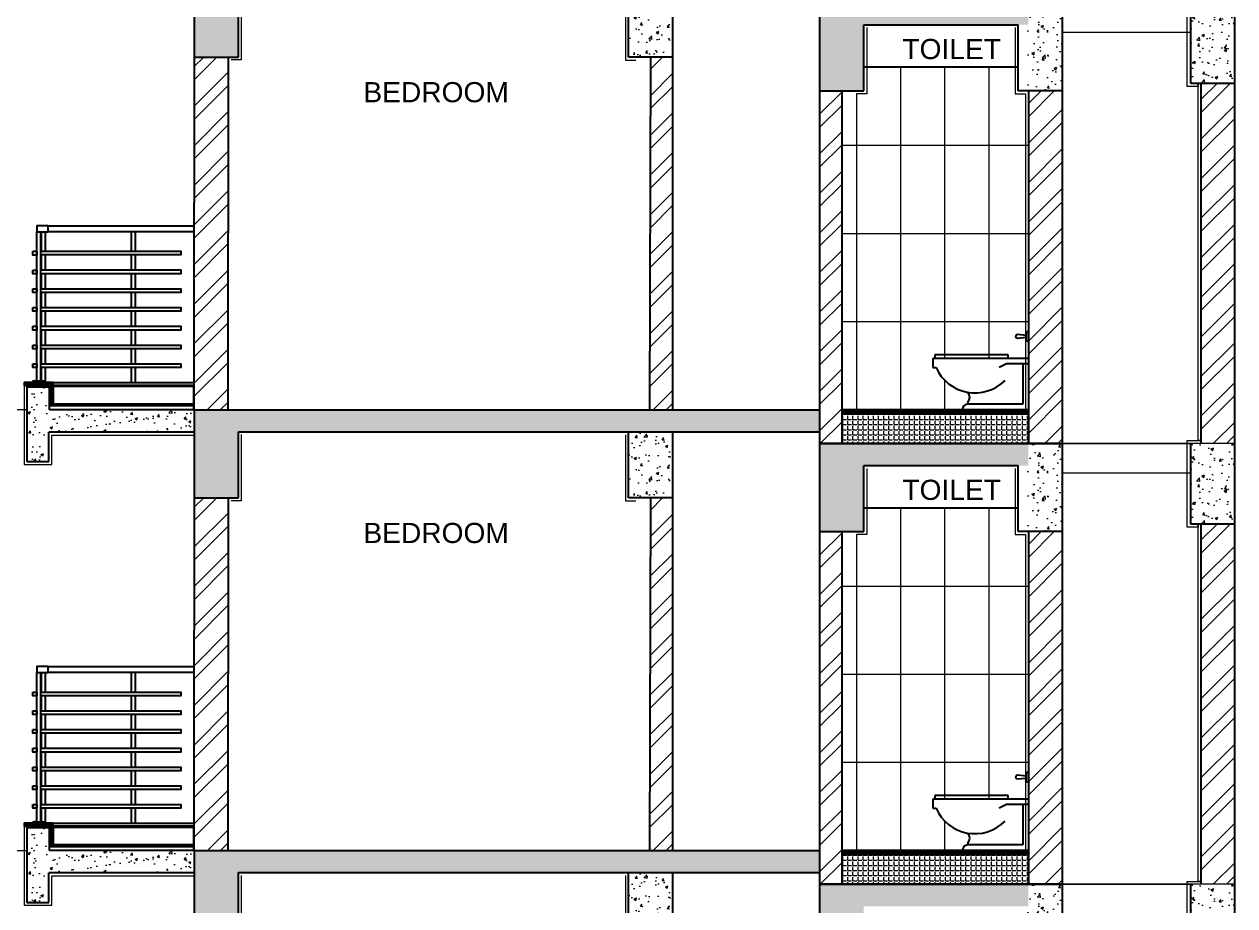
# Model space of a CAD drawing. Header units: metres. Extents: x 29392 to 32022, y 3934 to 33962.
# Drawn here: x 29696.96 to 29705.2, y 4083.81 to 4089.81 of the extents above; entities that cross this region are included whole.
import ezdxf

# ---------------------------------------------------------------- set-up
doc = ezdxf.new("R2010")
doc.units = ezdxf.units.M
doc.linetypes.add('HIDDEN', pattern=[0.375, 0.25, -0.125])
doc.linetypes.add('HIDDEN2', pattern=[4.7625, 3.175, -1.5875])
for name, color, linetype in [('20-HIDE', 11, 'HIDDEN'), ('33-SHADE', 251, 'Continuous'), ('DOOR-WIN', 6, 'Continuous'), ('ELE-1', 15, 'Continuous')]:
    doc.layers.add(name, color=color, linetype=linetype)
for name, color, linetype, lineweight in [('HATCH', 250, 'Continuous', 13), ('NAMES', 252, 'Continuous', 15), ('PLASTER', 252, 'Continuous', 15)]:
    doc.layers.add(name, color=color, linetype=linetype, lineweight=lineweight)
doc.styles.get("Standard").update_dxf_attribs({"font": 'arial.ttf'})
pattern_1 = [(50, (27323.3869, 3367.19325), (0.182184669, -0.0159390855), [0.01905, -0.20955]), (355, (27323.3869, 3367.19325), (-0.035243421, 0.191056845), [0.01524, -0.167640584]), (100.451445, (27323.40208, 3367.19192), (0.146941247, 0.175117752), [0.016190009, -0.178090245]), (46.1842, (27323.3869, 3367.24405), (0.27107904, -0.042042328), [0.028575, -0.314325]), (96.635558, (27323.40949, 3367.24054), (0.237404134, 0.247426125), [0.024285023, -0.267135608]), (351.184151, (27323.3869, 3367.24405), (0.237404134, 0.247426125), [0.022859967, -0.251459732]), (21, (27323.4123, 3367.23135), (0.151614391, -0.102265198), [0.01905, -0.20955]), (326, (27323.4123, 3367.23135), (0.061802028, 0.184187966), [0.01524, -0.16764]), (71.451445, (27323.42493, 3367.22282), (0.213416419, 0.081922769), [0.016190009, -0.178089938]), (37.5, (27323.386896, 3367.193245), (0.0030886033, 0.0845550389), [0, -0.165608, 0, -0.17018, 0, -0.168275]), (7.5, (27323.3869, 3367.193245), (0.0668196625, 0.1001805748), [0, -0.097028, 0, -0.161798, 0, -0.064135]), (327.5, (27323.330254, 3367.193245), (0.1355905952, -0.005728744), [0, -0.0635, 0, -0.19812, 0, -0.26289]), (317.5, (27323.30485, 3367.19325), (0.1481291814, 0.025426491), [0, -0.08255, 0, -0.131572, 0, -0.18669])]
pattern_2 = [(50, (27323.3869, 3370.19325), (0.182184669, -0.0159390855), [0.01905, -0.20955]), (355, (27323.3869, 3370.19325), (-0.035243421, 0.191056845), [0.01524, -0.167640584]), (100.451445, (27323.40208, 3370.19192), (0.146941247, 0.175117752), [0.016190009, -0.178090245]), (46.1842, (27323.3869, 3370.24405), (0.27107904, -0.042042328), [0.028575, -0.314325]), (96.635558, (27323.40949, 3370.24054), (0.237404134, 0.247426125), [0.024285023, -0.267135608]), (351.184151, (27323.3869, 3370.24405), (0.237404134, 0.247426125), [0.022859967, -0.251459732]), (21, (27323.4123, 3370.23135), (0.151614391, -0.102265198), [0.01905, -0.20955]), (326, (27323.4123, 3370.23135), (0.061802028, 0.184187966), [0.01524, -0.16764]), (71.451445, (27323.42493, 3370.22282), (0.213416419, 0.081922769), [0.016190009, -0.178089938]), (37.5, (27323.386896, 3370.193245), (0.0030886033, 0.0845550389), [0, -0.165608, 0, -0.17018, 0, -0.168275]), (7.5, (27323.3869, 3370.193245), (0.0668196625, 0.1001805748), [0, -0.097028, 0, -0.161798, 0, -0.064135]), (327.5, (27323.330254, 3370.193245), (0.1355905952, -0.005728744), [0, -0.0635, 0, -0.19812, 0, -0.26289]), (317.5, (27323.30485, 3370.19325), (0.1481291814, 0.025426491), [0, -0.08255, 0, -0.131572, 0, -0.18669])]
pattern_3 = [(45, (27323.3869, 3370.19325), (-0.134703842, 0.134703842), []), (45, (27323.4767, 3370.19325), (-0.134703842, 0.134703842), [])]
pattern_4 = [(50, (27323.3869, 3373.19325), (0.182184669, -0.0159390855), [0.01905, -0.20955]), (355, (27323.3869, 3373.19325), (-0.035243421, 0.191056845), [0.01524, -0.167640584]), (100.451445, (27323.40208, 3373.19192), (0.146941247, 0.175117752), [0.016190009, -0.178090245]), (46.1842, (27323.3869, 3373.24405), (0.27107904, -0.042042328), [0.028575, -0.314325]), (96.635558, (27323.40949, 3373.24054), (0.237404134, 0.247426125), [0.024285023, -0.267135608]), (351.184151, (27323.3869, 3373.24405), (0.237404134, 0.247426125), [0.022859967, -0.251459732]), (21, (27323.4123, 3373.23135), (0.151614391, -0.102265198), [0.01905, -0.20955]), (326, (27323.4123, 3373.23135), (0.061802028, 0.184187966), [0.01524, -0.16764]), (71.451445, (27323.42493, 3373.22282), (0.213416419, 0.081922769), [0.016190009, -0.178089938]), (37.5, (27323.386896, 3373.193245), (0.0030886033, 0.0845550389), [0, -0.165608, 0, -0.17018, 0, -0.168275]), (7.5, (27323.3869, 3373.193245), (0.0668196625, 0.1001805748), [0, -0.097028, 0, -0.161798, 0, -0.064135]), (327.5, (27323.330254, 3373.193245), (0.1355905952, -0.005728744), [0, -0.0635, 0, -0.19812, 0, -0.26289]), (317.5, (27323.30485, 3373.19325), (0.1481291814, 0.025426491), [0, -0.08255, 0, -0.131572, 0, -0.18669])]
pattern_5 = [(45, (27323.3869, 3373.19325), (-0.134703842, 0.134703842), []), (45, (27323.4767, 3373.19325), (-0.134703842, 0.134703842), [])]

# ---------------------------------------------------------------- blocks, each defined once
blk = doc.blocks.new('A$C0A04126D')
for p, q in [((0.6365, 0.5054, -0.3429), (0.5741, 0.5117, -0.3429)), ((0.6365, 0.5304, -0.3429), (0.649, 0.5366, -0.3429)), ((0.6365, 0.468, -0.3429), (0.6365, 0.5304, -0.3429)), ((0.649, 0.5366, -0.3429), (0.649, 0.4618, -0.3429)), ((0.5741, 0.4867, -0.3429), (0.6365, 0.493, -0.3429)), ((0.649, 0.4618, -0.3429), (0.6365, 0.468, -0.3429)), ((0.649, 0.3494, -0.3429), (0, 0.3494, -0.3429)), ((0, 0.3494, -0.3429), (0, 0.287, -0.3429)), ((0.5117, 0.3744, -0.3429), (0.0125, 0.3744, -0.3429)), ((0.0125, 0.3744, -0.3429), (0.0125, 0.3494, -0.3429)), ((0.5117, 0.3494, -0.3429), (0.5117, 0.3744, -0.3429)), ((0.649, 0.3494, -0.3429), (0.649, 0, -0.3429)), ((0, 0.287, -0.3429), (0.0206, 0.287, -0.3429)), ((0.4992, 0.312, -0.3429), (0.4493, 0.287, -0.3429)), ((0.649, 0.312, -0.3429), (0.4992, 0.312, -0.3429)), ((0.6115, 0.312, -0.3429), (0.6115, 0.0374, -0.3429)), ((0.2371, 0.0499, -0.3429), (0.2371, 0.0374, -0.3429)), ((0.6115, 0.0374, -0.3429), (0.2371, 0.0374, -0.3429))]:
    blk.add_line(p, q)
for centre, radius, start, end in [((0.5741, 0.4992, -0.3429), 0.0125, 90, 270), ((0.2851, 0.4028, -0.3429), 0.2887, 203.64102, 315.28389), ((0.1944, 0.085, -0.3429), 0.0553, 320.64055, 36.52551), ((0.2371, 0, -0.3429), 0.0374, 90, 180)]:
    blk.add_arc(centre, radius, start, end)
blk = doc.blocks.new('uedu')
at = {"layer": '33-SHADE'}
h = blk.add_hatch(dxfattribs=at)
h.set_pattern_fill('ANSI31', color=253, scale=50, style=0)
h.set_pattern_definition([(45, (1783846.1323, 271602.1625), (-4.41941738, 4.41941738), [])])
h.paths.add_polyline_path([(1862003.6, 40806), (1861928.6, 40806), (1861928.6, 40798), (1862003.6, 40798)])
at = {"layer": '20-HIDE', "color": 5, "linetype": 'Continuous', "lineweight": 25}
blk.add_lwpolyline([(1862003.6, 40806), (1861928.6, 40806), (1861928.6, 40798), (1862003.6, 40798)], close=True, dxfattribs=at)
at = {"layer": 'DOOR-WIN', "color": 7}
for points in [[(1861953.6, 41803), (1862028.6, 41803), (1862028.6, 41843), (1861953.6, 41843)], [(1861928.6, 41673), (1861953.6, 41673), (1861953.6, 41648), (1861928.6, 41648)], [(1861928.6, 41548), (1861953.6, 41548), (1861953.6, 41523), (1861928.6, 41523)], [(1861928.6, 41423), (1861953.6, 41423), (1861953.6, 41398), (1861928.6, 41398)], [(1861928.6, 41298), (1861953.6, 41298), (1861953.6, 41273), (1861928.6, 41273)], [(1861928.6, 41173), (1861953.6, 41173), (1861953.6, 41148), (1861928.6, 41148)], [(1861928.6, 41048), (1861953.6, 41048), (1861953.6, 41023), (1861928.6, 41023)], [(1861928.6, 40923), (1861953.6, 40923), (1861953.6, 40898), (1861928.6, 40898)]]:
    blk.add_lwpolyline(points, close=True, dxfattribs=at)
at = {"layer": 'ELE-1'}
blk.add_lwpolyline([(1861953.6, 40806), (1861953.6, 41803), (1861978.6, 41803), (1861978.6, 40806)], dxfattribs=at)
blk = doc.blocks.new('afshfh')
for p, q in [((1864155.9, 113886.6), (1864155.9, 113887.3)), ((1864166.7, 113887.4), (1864156, 113887.4)), ((1864156, 113886.4), (1864166.7, 113886.4)), ((1864159.6, 113886.3), (1864160.1, 113886.4)), ((1864159.6, 113886.3), (1864162.6, 113885.2)), ((1864159.6, 113886.3), (1864163.1, 113885.4)), ((1864163.1, 113885.4), (1864160.1, 113886.4)), ((1864160.1, 113886.1), (1864160.1, 113885.5)), ((1864162.6, 113886.4), (1864162.6, 113885.5)), ((1864166.9, 113886.6), (1864166.9, 113887.3)), ((1864160.1, 113885.5), (1864159.6, 113885.4)), ((1864159.6, 113885.4), (1864162.6, 113884.3)), ((1864159.6, 113885.4), (1864163.1, 113884.4)), ((1864160.1, 113884.6), (1864159.6, 113884.4)), ((1864159.6, 113884.4), (1864162.6, 113883.4)), ((1864159.6, 113884.4), (1864163.1, 113883.5)), ((1864160.1, 113883.6), (1864159.6, 113883.5)), ((1864159.6, 113883.5), (1864162.6, 113882.4)), ((1864159.6, 113883.5), (1864163.1, 113882.6)), ((1864160.1, 113882.7), (1864159.6, 113882.6)), ((1864159.6, 113882.6), (1864162.6, 113881.5)), ((1864159.6, 113882.6), (1864163.1, 113881.6)), ((1864160.1, 113881.8), (1864159.6, 113881.6)), ((1864159.6, 113881.6), (1864162.6, 113880.6)), ((1864159.6, 113881.6), (1864163.1, 113880.7)), ((1864160.1, 113880.8), (1864159.6, 113880.7)), ((1864159.6, 113880.7), (1864162.6, 113879.6)), ((1864159.6, 113880.7), (1864163.1, 113879.8)), ((1864160.1, 113879.9), (1864159.6, 113879.8)), ((1864159.6, 113879.8), (1864162.6, 113878.7)), ((1864159.6, 113879.8), (1864163.1, 113878.8)), ((1864160.1, 113879), (1864159.6, 113878.8)), ((1864159.6, 113878.8), (1864162.6, 113877.8)), ((1864159.6, 113878.8), (1864163.1, 113877.9)), ((1864160.1, 113878), (1864159.6, 113877.9)), ((1864159.6, 113877.9), (1864162.6, 113876.8)), ((1864159.6, 113877.9), (1864163.1, 113877)), ((1864160.1, 113877.1), (1864159.6, 113877)), ((1864159.6, 113877), (1864162.6, 113875.9)), ((1864159.6, 113877), (1864163.1, 113876)), ((1864160.1, 113876.2), (1864159.6, 113876)), ((1864159.6, 113876), (1864162.6, 113875)), ((1864159.6, 113876), (1864163.1, 113875.1)), ((1864160.1, 113875.2), (1864159.6, 113875.1)), ((1864159.6, 113875.1), (1864162.6, 113874)), ((1864159.6, 113875.1), (1864163.1, 113874.2)), ((1864160.1, 113874.3), (1864159.6, 113874.2)), ((1864159.6, 113874.2), (1864162.6, 113873.1)), ((1864159.6, 113874.2), (1864163.1, 113873.2)), ((1864160.1, 113873.4), (1864159.6, 113873.2)), ((1864159.6, 113873.2), (1864162.6, 113872.2)), ((1864159.6, 113873.2), (1864163.1, 113872.3)), ((1864160.1, 113872.4), (1864159.6, 113872.3)), ((1864159.6, 113872.3), (1864162.6, 113871.2)), ((1864159.6, 113872.3), (1864163.1, 113871.4)), ((1864160.1, 113871.5), (1864159.6, 113871.4)), ((1864159.6, 113871.4), (1864162.6, 113870.3)), ((1864159.6, 113871.4), (1864163.1, 113870.4)), ((1864160.1, 113870.6), (1864159.6, 113870.4)), ((1864159.6, 113870.4), (1864162.6, 113869.4)), ((1864159.6, 113870.4), (1864163.1, 113869.5)), ((1864160.1, 113869.6), (1864159.6, 113869.5)), ((1864159.6, 113869.5), (1864162.6, 113868.4)), ((1864159.6, 113869.5), (1864163.1, 113868.6)), ((1864163.1, 113884.4), (1864160.1, 113885.5)), ((1864160.1, 113885.2), (1864160.1, 113884.6)), ((1864163.1, 113883.5), (1864160.1, 113884.6)), ((1864160.1, 113884.2), (1864160.1, 113883.6)), ((1864163.1, 113882.6), (1864160.1, 113883.6)), ((1864160.1, 113883.3), (1864160.1, 113882.7)), ((1864163.1, 113881.6), (1864160.1, 113882.7)), ((1864160.1, 113882.4), (1864160.1, 113881.8)), ((1864163.1, 113880.7), (1864160.1, 113881.8)), ((1864160.1, 113881.4), (1864160.1, 113880.8)), ((1864163.1, 113879.8), (1864160.1, 113880.8)), ((1864160.1, 113880.5), (1864160.1, 113879.9)), ((1864163.1, 113878.8), (1864160.1, 113879.9)), ((1864160.1, 113879.6), (1864160.1, 113879)), ((1864163.1, 113877.9), (1864160.1, 113879)), ((1864160.1, 113878.7), (1864160.1, 113878)), ((1864163.1, 113877), (1864160.1, 113878)), ((1864160.1, 113877.7), (1864160.1, 113877.1)), ((1864163.1, 113876), (1864160.1, 113877.1)), ((1864160.1, 113876.8), (1864160.1, 113876.2)), ((1864163.1, 113875.1), (1864160.1, 113876.2)), ((1864160.1, 113875.9), (1864160.1, 113875.2)), ((1864163.1, 113874.2), (1864160.1, 113875.2)), ((1864160.1, 113874.9), (1864160.1, 113874.3)), ((1864163.1, 113873.2), (1864160.1, 113874.3)), ((1864160.1, 113874), (1864160.1, 113873.4)), ((1864163.1, 113872.3), (1864160.1, 113873.4)), ((1864160.1, 113873.1), (1864160.1, 113872.4)), ((1864163.1, 113871.4), (1864160.1, 113872.4)), ((1864160.1, 113872.1), (1864160.1, 113871.5)), ((1864163.1, 113870.4), (1864160.1, 113871.5)), ((1864160.1, 113871.2), (1864160.1, 113870.6)), ((1864163.1, 113869.5), (1864160.1, 113870.6)), ((1864160.1, 113870.3), (1864160.1, 113869.6)), ((1864163.1, 113868.6), (1864160.1, 113869.6)), ((1864160.1, 113869.3), (1864160.1, 113865.4)), ((1864161.4, 113864.2), (1864160.1, 113867.9)), ((1864161.4, 113864.2), (1864160.1, 113865.4)), ((1864160.7, 113868.3), (1864160.2, 113868.1)), ((1864161.4, 113864.2), (1864162.6, 113865.4)), ((1864162.6, 113865.4), (1864162, 113867.7)), ((1864163.1, 113885.4), (1864162.6, 113885.2)), ((1864162.6, 113885.2), (1864162.6, 113884.6)), ((1864163.1, 113884.4), (1864162.6, 113884.3)), ((1864162.6, 113884.3), (1864162.6, 113883.7)), ((1864163.1, 113883.5), (1864162.6, 113883.4)), ((1864162.6, 113883.4), (1864162.6, 113882.7)), ((1864163.1, 113882.6), (1864162.6, 113882.4)), ((1864162.6, 113882.4), (1864162.6, 113881.8)), ((1864163.1, 113881.6), (1864162.6, 113881.5)), ((1864162.6, 113881.5), (1864162.6, 113880.9)), ((1864163.1, 113880.7), (1864162.6, 113880.6)), ((1864162.6, 113880.6), (1864162.6, 113879.9)), ((1864163.1, 113879.8), (1864162.6, 113879.6)), ((1864162.6, 113879.6), (1864162.6, 113879)), ((1864163.1, 113878.8), (1864162.6, 113878.7)), ((1864162.6, 113878.7), (1864162.6, 113878.1)), ((1864163.1, 113877.9), (1864162.6, 113877.8)), ((1864162.6, 113877.8), (1864162.6, 113877.1)), ((1864163.1, 113877), (1864162.6, 113876.8)), ((1864162.6, 113876.8), (1864162.6, 113876.2)), ((1864163.1, 113876), (1864162.6, 113875.9)), ((1864162.6, 113875.9), (1864162.6, 113875.3)), ((1864163.1, 113875.1), (1864162.6, 113875)), ((1864162.6, 113875), (1864162.6, 113874.3)), ((1864163.1, 113874.2), (1864162.6, 113874)), ((1864162.6, 113874), (1864162.6, 113873.4)), ((1864163.1, 113873.2), (1864162.6, 113873.1)), ((1864162.6, 113873.1), (1864162.6, 113872.5)), ((1864163.1, 113872.3), (1864162.6, 113872.2)), ((1864162.6, 113872.2), (1864162.6, 113871.5)), ((1864163.1, 113871.4), (1864162.6, 113871.2)), ((1864162.6, 113871.2), (1864162.6, 113870.6)), ((1864163.1, 113870.4), (1864162.6, 113870.3)), ((1864162.6, 113870.3), (1864162.6, 113869.7)), ((1864163.1, 113869.5), (1864162.6, 113869.4)), ((1864162.6, 113869.4), (1864162.6, 113868.7)), ((1864163.1, 113868.6), (1864162.6, 113868.4)), ((1864162.6, 113868.4), (1864162.6, 113865.4))]:
    blk.add_line(p, q)
for centre, radius, start, end in [((1864156, 113887.3), 0.15, 90, 180), ((1864156, 113886.6), 0.15, 180, 270), ((1864161.4, 113883.4), 5.5, 46.6602, 133.3398), ((1864166.7, 113887.3), 0.15, 0, 90), ((1864166.7, 113886.6), 0.15, 270, 0), ((1864160.3, 113867.9), 0.15, 111.57553, 198.16903), ((1864161.1, 113867.3), 1, 21.57553, 111.57553)]:
    blk.add_arc(centre, radius, start, end)

msp = doc.modelspace()

# ---------------------------------------------------------------- hatches: boundary and pattern name
at = {"transparency": 16777216}
h = msp.add_hatch(dxfattribs=at)
h.set_pattern_fill('ANSI33', scale=0.051055)
h.set_pattern_definition([(135, (31594.022349, 4044.76932), (0.00902539052, 0.00902539052), []), (135, (31594.013324, 4044.76932), (0.00902539052, 0.00902539052), [0.00638191484, -0.00319095742])])
h.paths.add_polyline_path([(29696.9638, 4087.3716), (29697.1599, 4087.3716), (29697.1599, 4087.3522), (29696.9638, 4087.3522)])
h.paths.add_polyline_path([(29697.1476, 4087.3461), (29697.1599, 4087.3461), (29697.1599, 4087.2246), (29697.1476, 4087.2246)])
h = msp.add_hatch(dxfattribs=at)
h.set_pattern_fill('ANSI33', scale=0.051055, angle=45, style=0)
h.set_pattern_definition([(90, (31594.104037, 4044.76932), (0.01276382968, 3e-18), []), (90, (31594.097656, 4044.775702), (0.01276382968, 3e-18), [0.00638191484, -0.00319095742])])
h.paths.add_polyline_path([(29698.1157, 4087.2246), (29698.1157, 4087.2123), (29697.1354, 4087.2123), (29697.1354, 4087.2246)])
h = msp.add_hatch(dxfattribs=at)
h.set_pattern_fill('ANSI33', scale=0.051055)
h.set_pattern_definition([(135, (31594.022349, 4041.76932), (0.00902539052, 0.00902539052), []), (135, (31594.013324, 4041.76932), (0.00902539052, 0.00902539052), [0.00638191484, -0.00319095742])])
h.paths.add_polyline_path([(29696.9638, 4084.3716), (29697.1599, 4084.3716), (29697.1599, 4084.3522), (29696.9638, 4084.3522)])
h.paths.add_polyline_path([(29697.1476, 4084.3461), (29697.1599, 4084.3461), (29697.1599, 4084.2246), (29697.1476, 4084.2246)])
h = msp.add_hatch(dxfattribs=at)
h.set_pattern_fill('ANSI33', scale=0.051055, angle=45, style=0)
h.set_pattern_definition([(90, (31594.104037, 4041.76932), (0.01276382968, 3e-18), []), (90, (31594.097656, 4041.775702), (0.01276382968, 3e-18), [0.00638191484, -0.00319095742])])
h.paths.add_polyline_path([(29698.1157, 4084.2246), (29698.1157, 4084.2123), (29697.1354, 4084.2123), (29697.1354, 4084.2246)])
at = {"layer": 'HATCH', "transparency": 16777216}
h = msp.add_hatch(dxfattribs=at)
h.set_pattern_fill('AR-CONC', color=256, scale=0.001)
h.set_pattern_definition([(50, (27763.88038, 3427.42546), (0.182184669, -0.015939086), [0.01905, -0.20955]), (355, (27763.88038, 3427.42546), (-0.035243421, 0.191056845), [0.01524, -0.167640584]), (100.451445, (27763.89556, 3427.42413), (0.146941247, 0.175117752), [0.016190009, -0.178090245]), (46.1842, (27763.88038, 3427.47626), (0.27107904, -0.042042328), [0.028575, -0.314325]), (96.635558, (27763.90297, 3427.47276), (0.237404134, 0.247426125), [0.024285023, -0.26713561]), (351.184151, (27763.88038, 3427.47626), (0.237404134, 0.247426125), [0.022859967, -0.251459732]), (21, (27763.90578, 3427.46356), (0.151614391, -0.102265198), [0.01905, -0.20955]), (326, (27763.90578, 3427.46356), (0.061802028, 0.184187966), [0.01524, -0.16764]), (71.451445, (27763.91842, 3427.45504), (0.21341642, 0.081922769), [0.016190009, -0.178089938]), (37.5, (27763.88038, 3427.42546), (0.0030886033, 0.0845550389), [0, -0.165608, 0, -0.17018, 0, -0.168275]), (7.5, (27763.88038, 3427.42546), (0.0668196625, 0.100180575), [0, -0.097028, 0, -0.161798, 0, -0.064135]), (327.5, (27763.82374, 3427.42546), (0.1355905952, -0.005728744), [0, -0.0635, 0, -0.19812, 0, -0.26289]), (317.5, (27763.79834, 3427.42546), (0.1481291814, 0.025426491), [0, -0.08255, 0, -0.131572, 0, -0.18669])])
h.paths.add_polyline_path([(29702.6751, 4089.8068), (29703.7953, 4089.8068), (29703.7953, 4089.9568), (29702.3751, 4089.9568), (29702.3751, 4089.3568), (29702.6751, 4089.3568)])
h.paths.add_polyline_path([(29698.1203, 4089.5871), (29698.4208, 4089.5868), (29698.4208, 4090.0368), (29702.3751, 4090.0368), (29702.3751, 4090.1868), (29698.1208, 4090.1871)])
h = msp.add_hatch(dxfattribs=at)
h.set_pattern_fill('AR-CONC', color=256, scale=0.001)
h.set_pattern_definition(pattern_4)
h.paths.add_polyline_path([(29701.0742, 4089.5864), (29701.3742, 4089.5864), (29701.374, 4090.0368), (29701.0742, 4090.0368)])
h = msp.add_hatch(dxfattribs=at)
h.set_pattern_fill('AR-CONC', color=256, scale=0.001)
h.set_pattern_definition(pattern_4)
h.paths.add_polyline_path([(29704.0241, 4089.9568), (29703.7882, 4089.9568), (29703.7882, 4089.3568), (29704.0243, 4089.3568)])
h.paths.add_polyline_path([(29705.1996, 4089.9568), (29704.9696, 4089.9568), (29704.8996, 4089.9568), (29704.8996, 4089.4068), (29705.1996, 4089.4068)])
h = msp.add_hatch(dxfattribs=at)
h.set_pattern_fill('ANSI32', color=256, scale=0.02)
h.set_pattern_definition([(45, (27763.88038, 3427.42546), (-0.134703842, 0.134703842), []), (45, (27763.97019, 3427.42546), (-0.134703842, 0.134703842), [])])
h.paths.add_polyline_path([(29704.0253, 4086.9568), (29703.7953, 4086.9568), (29703.7953, 4089.3568), (29704.0253, 4089.3568)])
h.paths.add_polyline_path([(29702.3751, 4089.3568), (29702.5253, 4089.3568), (29702.5253, 4086.9568), (29702.3751, 4086.9568)])
edge = h.paths.add_edge_path()
edge.add_line((29698.3504, 4089.5869), (29698.3484, 4087.1868))
edge.add_line((29698.7298, 4087.1867), (29698.1184, 4087.1872))
edge.add_line((29698.1184, 4087.1872), (29698.1204, 4089.5871))
edge.add_line((29698.1204, 4089.5871), (29698.3542, 4089.5868))
h = msp.add_hatch(dxfattribs=at)
h.set_pattern_fill('ANSI32', color=256, scale=0.02)
h.set_pattern_definition(pattern_5)
h.paths.add_polyline_path([(29701.374, 4089.5864), (29701.2242, 4089.5864), (29701.2184, 4087.1868), (29701.374, 4087.1868)])
h = msp.add_hatch(dxfattribs=at)
h.set_pattern_fill('ANSI32', color=256, scale=0.02)
h.set_pattern_definition(pattern_5)
h.paths.add_polyline_path([(29704.9696, 4086.9568), (29705.1996, 4086.9568), (29705.1996, 4089.4068), (29704.9696, 4089.4068)])
h = msp.add_hatch(dxfattribs=at)
h.set_pattern_fill('AR-CONC', color=256, scale=0.001)
h.set_pattern_definition([(50, (28888.61957, 3815.82875), (0.18218467, -0.015939086), [0.01905, -0.20955]), (355, (28888.61957, 3815.82875), (-0.03524342, 0.191056845), [0.01524, -0.167640584]), (100.451445, (28888.63475, 3815.82742), (0.146941247, 0.175117752), [0.01619001, -0.178090245]), (46.1842, (28888.61957, 3815.87955), (0.27107904, -0.04204233), [0.028575, -0.314325]), (96.635558, (28888.64216, 3815.87605), (0.23740413, 0.247426125), [0.02428502, -0.26713561]), (351.18415, (28888.61957, 3815.87955), (0.23740413, 0.24742612), [0.02285997, -0.25145973]), (21, (28888.64497, 3815.86685), (0.15161439, -0.102265198), [0.01905, -0.20955]), (326, (28888.64497, 3815.86685), (0.06180203, 0.184187966), [0.01524, -0.16764]), (71.451445, (28888.6576, 3815.85833), (0.21341642, 0.08192277), [0.01619001, -0.178089938]), (37.5, (28888.61957, 3815.82875), (0.0030886033, 0.084555039), [0, -0.165608, 0, -0.17018, 0, -0.168275]), (7.5, (28888.61957, 3815.82875), (0.0668196625, 0.100180575), [0, -0.097028, 0, -0.161798, 0, -0.064135]), (327.5, (28888.56293, 3815.82875), (0.135590595, -0.005728744), [0, -0.0635, 0, -0.19812, 0, -0.26289]), (317.5, (28888.53753, 3815.82875), (0.148129181, 0.025426491), [0, -0.08255, 0, -0.131572, 0, -0.18669])])
h.paths.add_polyline_path([(29696.9822, 4087.0336), (29696.9822, 4086.8336), (29697.1322, 4086.8336), (29697.1322, 4087.0336), (29698.0984, 4087.0336), (29698.0984, 4087.1868), (29697.1354, 4087.1868), (29697.1354, 4087.34), (29696.9822, 4087.34), (29696.9822, 4087.1868)])
h = msp.add_hatch(dxfattribs=at)
h.set_pattern_fill('AR-CONC', color=256, scale=0.001)
h.set_pattern_definition([(50, (27763.88038, 3424.42546), (0.182184669, -0.015939086), [0.01905, -0.20955]), (355, (27763.88038, 3424.42546), (-0.035243421, 0.191056845), [0.01524, -0.167640584]), (100.451445, (27763.89556, 3424.42413), (0.146941247, 0.175117752), [0.016190009, -0.178090245]), (46.1842, (27763.88038, 3424.47626), (0.27107904, -0.042042328), [0.028575, -0.314325]), (96.635558, (27763.90297, 3424.47276), (0.237404134, 0.247426125), [0.024285023, -0.26713561]), (351.184151, (27763.88038, 3424.47626), (0.237404134, 0.247426125), [0.022859967, -0.251459732]), (21, (27763.90578, 3424.46356), (0.151614391, -0.102265198), [0.01905, -0.20955]), (326, (27763.90578, 3424.46356), (0.061802028, 0.184187966), [0.01524, -0.16764]), (71.451445, (27763.91842, 3424.45504), (0.21341642, 0.081922769), [0.016190009, -0.178089938]), (37.5, (27763.88038, 3424.42546), (0.0030886033, 0.0845550389), [0, -0.165608, 0, -0.17018, 0, -0.168275]), (7.5, (27763.88038, 3424.42546), (0.0668196625, 0.100180575), [0, -0.097028, 0, -0.161798, 0, -0.064135]), (327.5, (27763.82374, 3424.42546), (0.1355905952, -0.005728744), [0, -0.0635, 0, -0.19812, 0, -0.26289]), (317.5, (27763.79834, 3424.42546), (0.1481291814, 0.025426491), [0, -0.08255, 0, -0.131572, 0, -0.18669])])
h.paths.add_polyline_path([(29702.6751, 4086.8068), (29703.7953, 4086.8068), (29703.7953, 4086.9568), (29702.3751, 4086.9568), (29702.3751, 4086.3568), (29702.6751, 4086.3568)])
h.paths.add_polyline_path([(29698.1203, 4086.5871), (29698.4208, 4086.5868), (29698.4208, 4087.0368), (29702.3751, 4087.0368), (29702.3751, 4087.1868), (29698.1208, 4087.1871)])
h = msp.add_hatch(dxfattribs=at)
h.set_pattern_fill('ANGLE', color=256, scale=0.005)
h.set_pattern_definition([(0, (27763.880383, 3427.17747), (0, 0.034925), [0.0254, -0.009525]), (90, (27763.880383, 3427.17747), (-0.034925, 2e-18), [0.0254, -0.009525])])
h.paths.add_polyline_path([(29702.5253, 4087.1568), (29703.7953, 4087.1568), (29703.7953, 4086.9568), (29702.5253, 4086.9568)])
h = msp.add_hatch(dxfattribs=at)
h.set_pattern_fill('AR-CONC', color=256, scale=0.001)
h.set_pattern_definition(pattern_2)
h.paths.add_polyline_path([(29701.0742, 4086.5864), (29701.3742, 4086.5864), (29701.374, 4087.0368), (29701.0742, 4087.0368)])
h = msp.add_hatch(dxfattribs=at)
h.set_pattern_fill('AR-CONC', color=256, scale=0.001)
h.set_pattern_definition(pattern_2)
h.paths.add_polyline_path([(29704.0241, 4086.9568), (29703.7882, 4086.9568), (29703.7882, 4086.3568), (29704.0243, 4086.3568)])
h.paths.add_polyline_path([(29705.1996, 4086.9568), (29704.9696, 4086.9568), (29704.8996, 4086.9568), (29704.8996, 4086.4068), (29705.1996, 4086.4068)])
h = msp.add_hatch(dxfattribs=at)
h.set_pattern_fill('ANSI32', color=256, scale=0.02)
h.set_pattern_definition([(45, (27763.88038, 3424.42546), (-0.134703842, 0.134703842), []), (45, (27763.97019, 3424.42546), (-0.134703842, 0.134703842), [])])
h.paths.add_polyline_path([(29704.0253, 4083.9568), (29703.7953, 4083.9568), (29703.7953, 4086.3568), (29704.0253, 4086.3568)])
h.paths.add_polyline_path([(29702.3751, 4086.3568), (29702.5253, 4086.3568), (29702.5253, 4083.9568), (29702.3751, 4083.9568)])
edge = h.paths.add_edge_path()
edge.add_line((29698.3504, 4086.5869), (29698.3484, 4084.1868))
edge.add_line((29698.7298, 4084.1867), (29698.1184, 4084.1872))
edge.add_line((29698.1184, 4084.1872), (29698.1204, 4086.5871))
edge.add_line((29698.1204, 4086.5871), (29698.3542, 4086.5868))
h = msp.add_hatch(dxfattribs=at)
h.set_pattern_fill('ANSI32', color=256, scale=0.02)
h.set_pattern_definition(pattern_3)
h.paths.add_polyline_path([(29701.374, 4086.5864), (29701.2242, 4086.5864), (29701.2184, 4084.1868), (29701.374, 4084.1868)])
h = msp.add_hatch(dxfattribs=at)
h.set_pattern_fill('ANSI32', color=256, scale=0.02)
h.set_pattern_definition(pattern_3)
h.paths.add_polyline_path([(29704.9696, 4083.9568), (29705.1996, 4083.9568), (29705.1996, 4086.4068), (29704.9696, 4086.4068)])
h = msp.add_hatch(dxfattribs=at)
h.set_pattern_fill('AR-CONC', color=256, scale=0.001)
h.set_pattern_definition([(50, (28888.61957, 3812.82875), (0.18218467, -0.015939086), [0.01905, -0.20955]), (355, (28888.61957, 3812.82875), (-0.03524342, 0.191056845), [0.01524, -0.167640584]), (100.451445, (28888.63475, 3812.82742), (0.146941247, 0.175117752), [0.01619001, -0.178090245]), (46.1842, (28888.61957, 3812.87955), (0.27107904, -0.04204233), [0.028575, -0.314325]), (96.635558, (28888.64216, 3812.87605), (0.23740413, 0.247426125), [0.02428502, -0.26713561]), (351.18415, (28888.61957, 3812.87955), (0.23740413, 0.24742612), [0.02285997, -0.25145973]), (21, (28888.64497, 3812.86685), (0.15161439, -0.102265198), [0.01905, -0.20955]), (326, (28888.64497, 3812.86685), (0.06180203, 0.184187966), [0.01524, -0.16764]), (71.451445, (28888.6576, 3812.85833), (0.21341642, 0.08192277), [0.01619001, -0.178089938]), (37.5, (28888.61957, 3812.82875), (0.0030886033, 0.084555039), [0, -0.165608, 0, -0.17018, 0, -0.168275]), (7.5, (28888.61957, 3812.82875), (0.0668196625, 0.100180575), [0, -0.097028, 0, -0.161798, 0, -0.064135]), (327.5, (28888.56293, 3812.82875), (0.135590595, -0.005728744), [0, -0.0635, 0, -0.19812, 0, -0.26289]), (317.5, (28888.53753, 3812.82875), (0.148129181, 0.025426491), [0, -0.08255, 0, -0.131572, 0, -0.18669])])
h.paths.add_polyline_path([(29696.9822, 4084.0336), (29696.9822, 4083.8336), (29697.1322, 4083.8336), (29697.1322, 4084.0336), (29698.0984, 4084.0336), (29698.0984, 4084.1868), (29697.1354, 4084.1868), (29697.1354, 4084.34), (29696.9822, 4084.34), (29696.9822, 4084.1868)])
h = msp.add_hatch(dxfattribs=at)
h.set_pattern_fill('AR-CONC', color=256, scale=0.001)
h.set_pattern_definition([(50, (27763.88038, 3421.42546), (0.182184669, -0.015939086), [0.01905, -0.20955]), (355, (27763.88038, 3421.42546), (-0.035243421, 0.191056845), [0.01524, -0.167640584]), (100.451445, (27763.89556, 3421.42413), (0.146941247, 0.175117752), [0.016190009, -0.178090245]), (46.1842, (27763.88038, 3421.47626), (0.27107904, -0.042042328), [0.028575, -0.314325]), (96.635558, (27763.90297, 3421.47276), (0.237404134, 0.247426125), [0.024285023, -0.26713561]), (351.184151, (27763.88038, 3421.47626), (0.237404134, 0.247426125), [0.022859967, -0.251459732]), (21, (27763.90578, 3421.46356), (0.151614391, -0.102265198), [0.01905, -0.20955]), (326, (27763.90578, 3421.46356), (0.061802028, 0.184187966), [0.01524, -0.16764]), (71.451445, (27763.91842, 3421.45504), (0.21341642, 0.081922769), [0.016190009, -0.178089938]), (37.5, (27763.88038, 3421.42546), (0.0030886033, 0.0845550389), [0, -0.165608, 0, -0.17018, 0, -0.168275]), (7.5, (27763.88038, 3421.42546), (0.0668196625, 0.100180575), [0, -0.097028, 0, -0.161798, 0, -0.064135]), (327.5, (27763.82374, 3421.42546), (0.1355905952, -0.005728744), [0, -0.0635, 0, -0.19812, 0, -0.26289]), (317.5, (27763.79834, 3421.42546), (0.1481291814, 0.025426491), [0, -0.08255, 0, -0.131572, 0, -0.18669])])
h.paths.add_polyline_path([(29702.6751, 4083.8068), (29703.7953, 4083.8068), (29703.7953, 4083.9568), (29702.3751, 4083.9568), (29702.3751, 4083.3568), (29702.6751, 4083.3568)])
h.paths.add_polyline_path([(29698.1203, 4083.5871), (29698.4208, 4083.5868), (29698.4208, 4084.0368), (29702.3751, 4084.0368), (29702.3751, 4084.1868), (29698.1208, 4084.1871)])
h = msp.add_hatch(dxfattribs=at)
h.set_pattern_fill('ANGLE', color=256, scale=0.005)
h.set_pattern_definition([(0, (27763.880383, 3424.17747), (0, 0.034925), [0.0254, -0.009525]), (90, (27763.880383, 3424.17747), (-0.034925, 2e-18), [0.0254, -0.009525])])
h.paths.add_polyline_path([(29702.5253, 4084.1568), (29703.7953, 4084.1568), (29703.7953, 4083.9568), (29702.5253, 4083.9568)])
h = msp.add_hatch(dxfattribs=at)
h.set_pattern_fill('AR-CONC', color=256, scale=0.001)
h.set_pattern_definition(pattern_1)
h.paths.add_polyline_path([(29701.0742, 4083.5864), (29701.3742, 4083.5864), (29701.374, 4084.0368), (29701.0742, 4084.0368)])
h = msp.add_hatch(dxfattribs=at)
h.set_pattern_fill('AR-CONC', color=256, scale=0.001)
h.set_pattern_definition(pattern_1)
h.paths.add_polyline_path([(29704.0241, 4083.9568), (29703.7882, 4083.9568), (29703.7882, 4083.3568), (29704.0243, 4083.3568)])
h.paths.add_polyline_path([(29705.1996, 4083.9568), (29704.9696, 4083.9568), (29704.8996, 4083.9568), (29704.8996, 4083.4068), (29705.1996, 4083.4068)])
at = {"layer": 'PLASTER', "transparency": 16777216}
h = msp.add_hatch(dxfattribs=at)
h.set_pattern_fill('ANSI31', color=256, scale=0.001)
h.set_pattern_definition([(45, (29527.2478036, 3738.702556), (-0.00224506403, 0.00224506403), [])])
h.paths.add_polyline_path([(29702.5253, 4087.1568), (29702.5253, 4087.1765), (29703.7877, 4087.1762), (29703.7953, 4087.1768), (29703.7953, 4087.1568)])
h = msp.add_hatch(dxfattribs=at)
h.set_pattern_fill('ANSI31', color=256, scale=0.001)
h.set_pattern_definition([(45, (29527.2478036, 3735.702556), (-0.00224506403, 0.00224506403), [])])
h.paths.add_polyline_path([(29702.5253, 4084.1568), (29702.5253, 4084.1765), (29703.7877, 4084.1762), (29703.7953, 4084.1768), (29703.7953, 4084.1568)])

# ---------------------------------------------------------------- linework, layer by layer
at = {"color": 252, "true_color": 0x939598, "transparency": 16777216}
msp.add_line((29705.1996, 4058.0388), (29705.1996, 4099.1868), dxfattribs=at)
at = {"transparency": 16777216}
for p, q in [((29698.1208, 4090.1868), (29698.1184, 4087.1868)), ((29702.3751, 4090.1868), (29702.3751, 4086.9568)), ((29698.4208, 4089.5868), (29698.4208, 4090.0368)), ((29701.0742, 4089.5864), (29701.0742, 4090.0364)), ((29701.374, 4090.0368), (29701.374, 4087.1868)), ((29704.0253, 4089.9568), (29704.0253, 4086.9568)), ((29704.8996, 4089.4068), (29704.8996, 4089.9568)), ((29705.1996, 4086.9568), (29705.1996, 4089.9568)), ((29702.6751, 4089.3568), (29702.6751, 4089.8068)), ((29702.6751, 4089.8068), (29703.7253, 4089.8068)), ((29703.7253, 4089.3568), (29703.7253, 4089.8068)), ((29698.1208, 4089.5868), (29698.4208, 4089.5868)), ((29698.3503, 4089.5868), (29698.3484, 4087.1868)), ((29701.3742, 4089.5864), (29701.0742, 4089.5864)), ((29701.2242, 4089.5864), (29701.2184, 4087.1868)), ((29703.7253, 4089.5168), (29702.6751, 4089.5168)), ((29705.1996, 4089.4068), (29704.8996, 4089.4068)), ((29704.9696, 4089.4068), (29704.9696, 4086.9568)), ((29702.3751, 4089.3568), (29702.6751, 4089.3568)), ((29702.5253, 4089.3568), (29702.5253, 4086.9568)), ((29704.0253, 4089.3568), (29703.7253, 4089.3568)), ((29703.7953, 4089.3573), (29703.7953, 4086.9568)), ((29704.0253, 4089.3568), (29704.0253, 4086.9568)), ((29698.1184, 4087.1868), (29698.1184, 4087.3368)), ((29698.1208, 4087.1868), (29698.1184, 4084.1868)), ((29698.1184, 4087.1868), (29702.3751, 4087.1868)), ((29698.1208, 4087.1868), (29702.3751, 4087.1868)), ((29702.3751, 4087.1868), (29702.3751, 4083.9568)), ((29703.7953, 4087.1868), (29702.5253, 4087.1868)), ((29703.7953, 4087.1768), (29702.5253, 4087.1768)), ((29703.5154, 4087.1568), (29702.5253, 4087.1568)), ((29703.5154, 4087.1568), (29702.5253, 4087.1568)), ((29703.7953, 4087.1568), (29702.5253, 4087.1568)), ((29696.9822, 4087.0336), (29696.9822, 4086.8336)), ((29697.1322, 4086.8336), (29697.1322, 4087.0336)), ((29698.4208, 4086.5868), (29698.4208, 4087.0368)), ((29698.4208, 4087.0368), (29702.3751, 4087.0368)), ((29701.0742, 4086.5864), (29701.0742, 4087.0364)), ((29701.374, 4087.0368), (29701.374, 4084.1868)), ((29704.0253, 4086.9568), (29702.3751, 4086.9568)), ((29702.3751, 4086.9568), (29704.0253, 4086.9568)), ((29704.0253, 4086.9568), (29704.0253, 4083.9568)), ((29704.8996, 4086.4068), (29704.8996, 4086.9568)), ((29705.1996, 4083.9568), (29705.1996, 4086.9568)), ((29696.9822, 4086.8336), (29697.1322, 4086.8336)), ((29702.6751, 4086.3568), (29702.6751, 4086.8068)), ((29702.6751, 4086.8068), (29703.7253, 4086.8068)), ((29703.7253, 4086.3568), (29703.7253, 4086.8068)), ((29698.1208, 4086.5868), (29698.4208, 4086.5868)), ((29698.3503, 4086.5868), (29698.3484, 4084.1868)), ((29701.3742, 4086.5864), (29701.0742, 4086.5864)), ((29701.2242, 4086.5864), (29701.2184, 4084.1868)), ((29703.7253, 4086.5168), (29702.6751, 4086.5168)), ((29702.3751, 4086.3568), (29702.6751, 4086.3568)), ((29702.5253, 4086.3568), (29702.5253, 4083.9568)), ((29704.0253, 4086.3568), (29703.7253, 4086.3568)), ((29703.7953, 4086.3573), (29703.7953, 4083.9568)), ((29704.0253, 4086.3568), (29704.0253, 4083.9568)), ((29705.1996, 4086.4068), (29704.8996, 4086.4068)), ((29704.9696, 4086.4068), (29704.9696, 4083.9568)), ((29698.1184, 4084.1868), (29698.1184, 4084.3368)), ((29698.1208, 4084.1868), (29698.1184, 4081.1868)), ((29698.1184, 4084.1868), (29702.3751, 4084.1868)), ((29698.1208, 4084.1868), (29702.3751, 4084.1868)), ((29702.3751, 4084.1868), (29702.3751, 4080.9568)), ((29703.7953, 4084.1868), (29702.5253, 4084.1868)), ((29703.7953, 4084.1768), (29702.5253, 4084.1768)), ((29703.5154, 4084.1568), (29702.5253, 4084.1568)), ((29703.5154, 4084.1568), (29702.5253, 4084.1568)), ((29703.7953, 4084.1568), (29702.5253, 4084.1568)), ((29696.9822, 4084.0336), (29696.9822, 4083.8336)), ((29697.1322, 4083.8336), (29697.1322, 4084.0336)), ((29698.4208, 4083.5868), (29698.4208, 4084.0368)), ((29698.4208, 4084.0368), (29702.3751, 4084.0368)), ((29701.0742, 4083.5864), (29701.0742, 4084.0364)), ((29701.374, 4084.0368), (29701.374, 4081.1868)), ((29704.0253, 4083.9568), (29702.3751, 4083.9568)), ((29702.3751, 4083.9568), (29704.0253, 4083.9568)), ((29704.0253, 4083.9568), (29704.0253, 4080.9568)), ((29704.8996, 4083.4068), (29704.8996, 4083.9568)), ((29705.1996, 4080.9568), (29705.1996, 4083.9568)), ((29696.9822, 4083.8336), (29697.1322, 4083.8336))]:
    msp.add_line(p, q, dxfattribs=at)
at = {"linetype": 'ByBlock', "lineweight": 20, "transparency": 16777216}
for p, q in [((29702.9252, 4089.5168), (29702.9252, 4087.1568)), ((29703.2252, 4089.5168), (29703.2252, 4087.5362)), ((29703.5252, 4089.5168), (29703.5252, 4087.5362)), ((29702.6252, 4089.3368), (29702.6252, 4087.1568)), ((29702.5253, 4088.9868), (29703.7953, 4088.9868)), ((29702.5253, 4088.3868), (29703.7953, 4088.3868)), ((29702.5253, 4087.7868), (29703.7953, 4087.7868)), ((29703.2252, 4087.3875), (29703.2252, 4087.1568)), ((29704.9537, 4086.9568), (29704.7237, 4086.9568)), ((29705.1996, 4086.9568), (29704.9696, 4086.9568)), ((29702.9252, 4086.5168), (29702.9252, 4084.1568)), ((29703.2252, 4086.5168), (29703.2252, 4084.5362)), ((29703.5252, 4086.5168), (29703.5252, 4084.5362)), ((29702.6252, 4086.3368), (29702.6252, 4084.1568)), ((29702.5253, 4085.9868), (29703.7953, 4085.9868)), ((29702.5253, 4085.3868), (29703.7953, 4085.3868)), ((29702.5253, 4084.7868), (29703.7953, 4084.7868)), ((29703.2252, 4084.3875), (29703.2252, 4084.1568)), ((29704.9537, 4083.9568), (29704.7237, 4083.9568)), ((29705.1996, 4083.9568), (29704.9696, 4083.9568))]:
    msp.add_line(p, q, dxfattribs=at)
at = {"color": 7, "transparency": 16777216}
for p, q in [((29697.0797, 4088.3978), (29697.0797, 4088.2651)), ((29697.1053, 4088.3978), (29697.1053, 4088.2651)), ((29697.6924, 4088.3978), (29697.6924, 4088.2651)), ((29697.7179, 4088.3978), (29697.7179, 4088.2651)), ((29697.0797, 4088.2396), (29697.0797, 4088.1375)), ((29697.1053, 4088.2396), (29697.1053, 4088.1375)), ((29697.6924, 4088.2396), (29697.6924, 4088.1375)), ((29697.7179, 4088.2396), (29697.7179, 4088.1375)), ((29697.0797, 4088.1119), (29697.0797, 4088.0098)), ((29697.1053, 4088.1119), (29697.1053, 4088.0098)), ((29697.6924, 4088.1119), (29697.6924, 4088.0098)), ((29697.7179, 4088.1119), (29697.7179, 4088.0098)), ((29697.0797, 4087.9843), (29697.0797, 4087.8822)), ((29697.1053, 4087.9843), (29697.1053, 4087.8822)), ((29697.6924, 4087.9843), (29697.6924, 4087.8822)), ((29697.7179, 4087.9843), (29697.7179, 4087.8822)), ((29697.0797, 4087.8566), (29697.0797, 4087.7545)), ((29697.1053, 4087.8566), (29697.1053, 4087.7545)), ((29697.6924, 4087.8566), (29697.6924, 4087.7545)), ((29697.7179, 4087.8566), (29697.7179, 4087.7545)), ((29697.0797, 4087.729), (29697.0797, 4087.6269)), ((29697.1053, 4087.729), (29697.1053, 4087.6269)), ((29697.6924, 4087.729), (29697.6924, 4087.6269)), ((29697.7179, 4087.729), (29697.7179, 4087.6269)), ((29697.0797, 4087.6014), (29697.0797, 4087.4993)), ((29697.1053, 4087.6014), (29697.1053, 4087.4993)), ((29697.6924, 4087.6014), (29697.6924, 4087.4993)), ((29697.7179, 4087.6014), (29697.7179, 4087.4993)), ((29697.0797, 4087.4737), (29697.0797, 4087.3716)), ((29697.1053, 4087.4737), (29697.1053, 4087.3716)), ((29697.6924, 4087.4737), (29697.6924, 4087.3716)), ((29697.7179, 4087.4737), (29697.7179, 4087.3716)), ((29697.1538, 4087.3522), (29697.1538, 4087.3461)), ((29697.1599, 4087.3461), (29698.1157, 4087.3461)), ((29696.9822, 4087.1868), (29696.9822, 4087.0336)), ((29698.1157, 4087.1868), (29697.1354, 4087.1868)), ((29698.1184, 4087.0336), (29697.1322, 4087.0336)), ((29697.0797, 4085.3978), (29697.0797, 4085.2651)), ((29697.1053, 4085.3978), (29697.1053, 4085.2651)), ((29697.6924, 4085.3978), (29697.6924, 4085.2651)), ((29697.7179, 4085.3978), (29697.7179, 4085.2651)), ((29697.0797, 4085.2396), (29697.0797, 4085.1375)), ((29697.1053, 4085.2396), (29697.1053, 4085.1375)), ((29697.6924, 4085.2396), (29697.6924, 4085.1375)), ((29697.7179, 4085.2396), (29697.7179, 4085.1375)), ((29697.0797, 4085.1119), (29697.0797, 4085.0098)), ((29697.1053, 4085.1119), (29697.1053, 4085.0098)), ((29697.6924, 4085.1119), (29697.6924, 4085.0098)), ((29697.7179, 4085.1119), (29697.7179, 4085.0098)), ((29697.0797, 4084.9843), (29697.0797, 4084.8822)), ((29697.1053, 4084.9843), (29697.1053, 4084.8822)), ((29697.6924, 4084.9843), (29697.6924, 4084.8822)), ((29697.7179, 4084.9843), (29697.7179, 4084.8822)), ((29697.0797, 4084.8566), (29697.0797, 4084.7545)), ((29697.1053, 4084.8566), (29697.1053, 4084.7545)), ((29697.6924, 4084.8566), (29697.6924, 4084.7545)), ((29697.7179, 4084.8566), (29697.7179, 4084.7545)), ((29697.0797, 4084.729), (29697.0797, 4084.6269)), ((29697.1053, 4084.729), (29697.1053, 4084.6269)), ((29697.6924, 4084.729), (29697.6924, 4084.6269)), ((29697.7179, 4084.729), (29697.7179, 4084.6269)), ((29697.0797, 4084.6014), (29697.0797, 4084.4993)), ((29697.1053, 4084.6014), (29697.1053, 4084.4993)), ((29697.6924, 4084.6014), (29697.6924, 4084.4993)), ((29697.7179, 4084.6014), (29697.7179, 4084.4993)), ((29697.0797, 4084.4737), (29697.0797, 4084.3716)), ((29697.1053, 4084.4737), (29697.1053, 4084.3716)), ((29697.6924, 4084.4737), (29697.6924, 4084.3716)), ((29697.7179, 4084.4737), (29697.7179, 4084.3716)), ((29697.1538, 4084.3522), (29697.1538, 4084.3461)), ((29697.1599, 4084.3461), (29698.1157, 4084.3461)), ((29696.9822, 4084.1868), (29696.9822, 4084.0336)), ((29698.1157, 4084.1868), (29697.1354, 4084.1868)), ((29698.1184, 4084.0336), (29697.1322, 4084.0336))]:
    msp.add_line(p, q, dxfattribs=at)
for points in [[(29697.1257, 4088.4387), (29698.1157, 4088.4387)], [(29698.1157, 4088.3978), (29697.1257, 4088.3978)], [(29697.0746, 4088.2651), (29698.0289, 4088.2651), (29698.0289, 4088.2396), (29697.0746, 4088.2396)], [(29697.0746, 4088.1375), (29698.0289, 4088.1375), (29698.0289, 4088.1119), (29697.0746, 4088.1119)], [(29697.0746, 4088.0098), (29698.0289, 4088.0098), (29698.0289, 4087.9843), (29697.0746, 4087.9843)], [(29697.0746, 4087.8822), (29698.0289, 4087.8822), (29698.0289, 4087.8566), (29697.0746, 4087.8566)], [(29697.0746, 4087.7545), (29698.0289, 4087.7545), (29698.0289, 4087.729), (29697.0746, 4087.729)], [(29697.0746, 4087.6269), (29698.0289, 4087.6269), (29698.0289, 4087.6014), (29697.0746, 4087.6014)], [(29697.0746, 4087.4993), (29698.0289, 4087.4993), (29698.0289, 4087.4737), (29697.0746, 4087.4737)], [(29696.9638, 4087.3716), (29698.1157, 4087.3716)], [(29698.1157, 4087.3522), (29696.9638, 4087.3522)], [(29697.1354, 4087.1868), (29697.1354, 4087.34), (29696.9822, 4087.34), (29696.9822, 4087.1868)], [(29698.1184, 4087.2246), (29697.1354, 4087.2246)], [(29698.1184, 4087.2123), (29697.1354, 4087.2123)], [(29697.1257, 4085.4387), (29698.1157, 4085.4387)], [(29698.1157, 4085.3978), (29697.1257, 4085.3978)], [(29697.0746, 4085.2651), (29698.0289, 4085.2651), (29698.0289, 4085.2396), (29697.0746, 4085.2396)], [(29697.0746, 4085.1375), (29698.0289, 4085.1375), (29698.0289, 4085.1119), (29697.0746, 4085.1119)], [(29697.0746, 4085.0098), (29698.0289, 4085.0098), (29698.0289, 4084.9843), (29697.0746, 4084.9843)], [(29697.0746, 4084.8822), (29698.0289, 4084.8822), (29698.0289, 4084.8566), (29697.0746, 4084.8566)], [(29697.0746, 4084.7545), (29698.0289, 4084.7545), (29698.0289, 4084.729), (29697.0746, 4084.729)], [(29697.0746, 4084.6269), (29698.0289, 4084.6269), (29698.0289, 4084.6014), (29697.0746, 4084.6014)], [(29697.0746, 4084.4993), (29698.0289, 4084.4993), (29698.0289, 4084.4737), (29697.0746, 4084.4737)], [(29696.9638, 4084.3716), (29698.1157, 4084.3716)], [(29698.1157, 4084.3522), (29696.9638, 4084.3522)], [(29697.1354, 4084.1868), (29697.1354, 4084.34), (29696.9822, 4084.34), (29696.9822, 4084.1868)], [(29698.1184, 4084.2246), (29697.1354, 4084.2246)], [(29698.1184, 4084.2123), (29697.1354, 4084.2123)]]:
    msp.add_lwpolyline(points, dxfattribs=at)
for points in [[(29697.0236, 4087.4993), (29697.0491, 4087.4993), (29697.0491, 4087.4737), (29697.0236, 4087.4737)], [(29697.1599, 4087.3716), (29696.9638, 4087.3716), (29696.9638, 4087.3522), (29697.1599, 4087.3522)], [(29697.1476, 4087.3461), (29697.1599, 4087.3461), (29697.1599, 4087.2246), (29697.1476, 4087.2246)], [(29697.0236, 4084.4993), (29697.0491, 4084.4993), (29697.0491, 4084.4737), (29697.0236, 4084.4737)], [(29697.1599, 4084.3716), (29696.9638, 4084.3716), (29696.9638, 4084.3522), (29697.1599, 4084.3522)], [(29697.1476, 4084.3461), (29697.1599, 4084.3461), (29697.1599, 4084.2246), (29697.1476, 4084.2246)]]:
    msp.add_lwpolyline(points, close=True, dxfattribs=at)
at = {"layer": 'NAMES', "color": 7, "linetype": 'HIDDEN2', "lineweight": 20, "ltscale": 25, "transparency": 16777216}
for p, q in [((29696.9761, 4087.1852), (29690.848, 4087.1852)), ((29696.9761, 4084.1852), (29690.848, 4084.1852))]:
    msp.add_line(p, q, dxfattribs=at)
at = {"layer": 'PLASTER', "transparency": 16777216}
for p, q in [((29698.4409, 4090.0168), (29698.4409, 4089.5668)), ((29701.0541, 4090.0164), (29701.0541, 4089.5664)), ((29704.8756, 4089.3868), (29704.8756, 4089.9568)), ((29702.6952, 4089.7868), (29702.6952, 4089.3368)), ((29703.7052, 4089.7868), (29703.7052, 4089.3368)), ((29704.0253, 4089.7568), (29704.8996, 4089.7568)), ((29704.0253, 4089.7568), (29704.8996, 4089.7568)), ((29698.4409, 4089.5668), (29698.3709, 4089.5668)), ((29701.0541, 4089.5664), (29701.1241, 4089.5664)), ((29704.9496, 4086.9768), (29704.9496, 4089.4068)), ((29704.9496, 4089.4068), (29704.9496, 4089.3868)), ((29702.6952, 4089.3368), (29702.6252, 4089.3368)), ((29703.7052, 4089.3368), (29703.7752, 4089.3368)), ((29703.7752, 4089.3368), (29703.7752, 4087.1568)), ((29704.9496, 4089.3868), (29704.8756, 4089.3868)), ((29698.4409, 4087.0168), (29698.4409, 4086.5668)), ((29701.0541, 4087.0164), (29701.0541, 4086.5664)), ((29704.0253, 4086.9568), (29704.8996, 4086.9568)), ((29704.9696, 4086.9568), (29704.0253, 4086.9568)), ((29704.8756, 4086.9568), (29704.8756, 4086.9768)), ((29704.8756, 4086.9768), (29704.9696, 4086.9768)), ((29704.8756, 4086.3868), (29704.8756, 4086.9568)), ((29704.9696, 4086.9768), (29704.9496, 4086.9768)), ((29702.6952, 4086.7868), (29702.6952, 4086.3368)), ((29703.7052, 4086.7868), (29703.7052, 4086.3368)), ((29704.0253, 4086.7568), (29704.8996, 4086.7568)), ((29704.0253, 4086.7568), (29704.8996, 4086.7568)), ((29698.4409, 4086.5668), (29698.3709, 4086.5668)), ((29701.0541, 4086.5664), (29701.1241, 4086.5664)), ((29704.9496, 4086.3868), (29704.8756, 4086.3868)), ((29704.9496, 4083.9768), (29704.9496, 4086.4068)), ((29704.9496, 4086.4068), (29704.9496, 4086.3868)), ((29702.6952, 4086.3368), (29702.6252, 4086.3368)), ((29703.7052, 4086.3368), (29703.7752, 4086.3368)), ((29703.7752, 4086.3368), (29703.7752, 4084.1568)), ((29698.4409, 4084.0168), (29698.4409, 4083.5668)), ((29701.0541, 4084.0164), (29701.0541, 4083.5664)), ((29704.8756, 4083.9568), (29704.8756, 4083.9768)), ((29704.8756, 4083.9768), (29704.9696, 4083.9768)), ((29704.9696, 4083.9768), (29704.9496, 4083.9768)), ((29704.0253, 4083.9568), (29704.8996, 4083.9568)), ((29704.9696, 4083.9568), (29704.0253, 4083.9568)), ((29704.8756, 4083.3868), (29704.8756, 4083.9568))]:
    msp.add_line(p, q, dxfattribs=at)
at = {"layer": 'PLASTER', "linetype": 'ByBlock', "lineweight": 20, "transparency": 16777216}
for p, q in [((29696.9638, 4087.3522), (29696.9638, 4086.8139)), ((29696.9638, 4087.0336), (29696.9638, 4087.0136)), ((29697.1522, 4087.0136), (29698.1157, 4087.0136)), ((29697.1522, 4086.8139), (29697.1522, 4087.0136)), ((29696.9638, 4086.8139), (29697.1322, 4086.8139)), ((29697.1322, 4086.8139), (29697.1522, 4086.8139)), ((29696.9638, 4084.3522), (29696.9638, 4083.8139)), ((29696.9638, 4084.0336), (29696.9638, 4084.0136)), ((29697.1522, 4084.0136), (29698.1157, 4084.0136)), ((29697.1522, 4083.8139), (29697.1522, 4084.0136)), ((29696.9638, 4083.8139), (29697.1322, 4083.8139)), ((29697.1322, 4083.8139), (29697.1522, 4083.8139))]:
    msp.add_line(p, q, dxfattribs=at)

# ---------------------------------------------------------------- block references
at = {"color": 7, "transparency": 16777216, "yscale": 0.001021106374551753, "zscale": 0.001021106374551753}
for name, p, xscale in [('uedu', (27795.7964, 4045.7125), 0.001021106374551753), ('afshfh', (27793.5293, 3971.0896), 0.001021106374551753), ('afshfh', (31600.5945, 3971.0896), -0.001021106374551753), ('uedu', (27795.7964, 4042.7125), 0.001021106374551753), ('afshfh', (27793.5293, 3968.0896), 0.001021106374551753), ('afshfh', (31600.5945, 3968.0896), -0.001021106374551753)]:
    msp.add_blockref(name, p, dxfattribs=dict(at, xscale=xscale))
at = {"color": 7, "transparency": 16777216}
for p in [(29703.1463, 4087.1868, 0.3429), (29703.1463, 4084.1868, 0.3429)]:
    msp.add_blockref('A$C0A04126D', p, dxfattribs=at)

# ---------------------------------------------------------------- texts
at = {"transparency": 16777216}
for s, p in [('TOILET', (29702.9382, 4089.5729)), ('BEDROOM', (29699.2714, 4089.2792)), ('TOILET', (29702.9382, 4086.5729)), ('BEDROOM', (29699.2714, 4086.2792))]:
    msp.add_text(s, height=0.13707, dxfattribs=at).set_placement(p)

doc.saveas('drawing.dxf')
